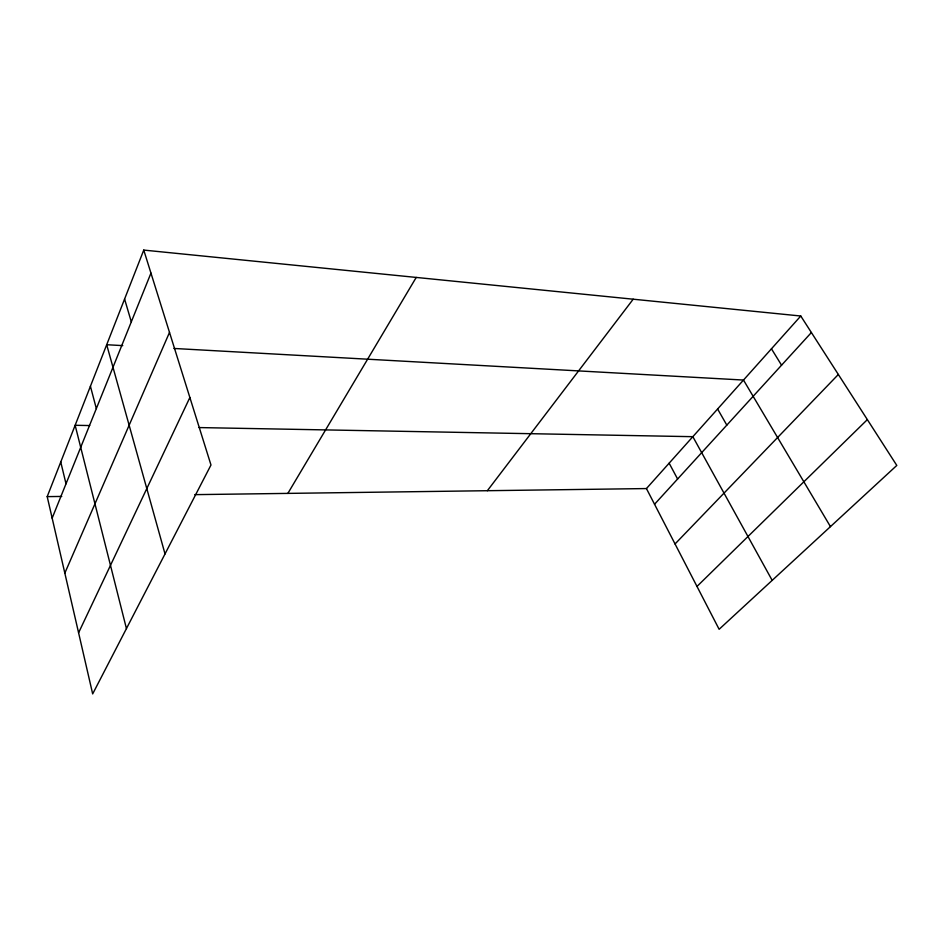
<?xml version="1.0" encoding="UTF-8"?>
<svg xmlns="http://www.w3.org/2000/svg" width="944" height="944" viewBox="0 0 944 944"><rect width="100%" height="100%" fill="white"/><g stroke="black" fill="none" stroke-linecap="round" stroke-linejoin="round"><path stroke-width="1.42" d="M143.759 250.089L210.984 465.003L92.677 693.911L47.2 496.627L143.759 250.089L800.772 316.016L896.8 465.439L719.127 629.294L646.439 488.567L194.735 494.644M52.156 518.15L150.957 273.123M64.829 573.114L169.507 332.406M78.588 632.787L189.874 397.507M287.861 493.393L416.221 277.43M487.352 490.715L633.188 299.201M646.439 488.567L800.772 316.016M654.546 504.261L811.392 332.524M675.043 543.956L838.343 374.473M696.991 586.436L867.347 419.62M47.2 496.627L61.738 496.438M89.692 425.555L75.142 425.284L126.437 628.586M199.066 427.573L692.849 436.683L772.18 580.371M122.767 345.622L106.696 344.725L165.023 553.939M173.932 348.454L743.494 380.054L830.46 526.634M771.449 348.808L781.561 365.198M717.605 409L726.821 425.119M669.154 463.185L677.603 479.021M124.584 299.036L131.31 321.845M90.423 386.261L96.335 408.587M60.758 462.005L66.009 483.8"/></g></svg>
